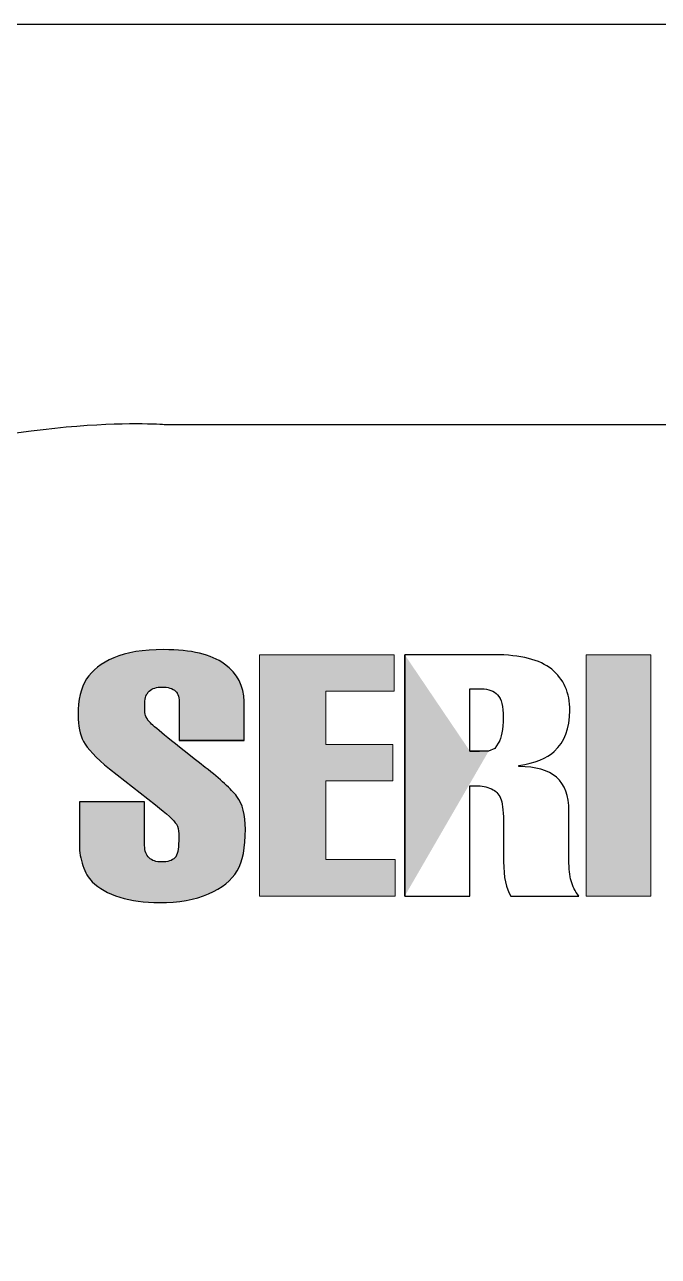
# Model space of a CAD drawing. Header units: millimetres. Extents: x -180913 to 13185, y -18310 to 9270.
# Drawn here: x 5891 to 5924, y 3870.4 to 3934.6 of the extents above; entities that cross this region are included whole.
import ezdxf

# ---------------------------------------------------------------- set-up
doc = ezdxf.new("R2010")
doc.units = ezdxf.units.MM
doc.header["$MEASUREMENT"] = 0
doc.layers.get('0').update_dxf_attribs({"lineweight": 25})

msp = doc.modelspace()

# ---------------------------------------------------------------- hatches: boundary and pattern name
h = msp.add_hatch(color=256)
edge = h.paths.add_edge_path()
edge.add_spline(control_points=[(5899.02, 3897.286), (5899.02, 3897.286), (5902.397, 3897.286), (5902.397, 3897.286), (5902.397, 3897.286), (5902.397, 3897.286), (5902.397, 3899.327), (5902.397, 3899.327), (5902.397, 3899.327), (5902.397, 3900.125), (5902.055, 3900.774), (5901.371, 3901.274), (5901.371, 3901.274), (5900.687, 3901.773), (5899.638, 3902.023), (5898.224, 3902.023), (5898.224, 3902.023), (5897.135, 3902.023), (5896.265, 3901.882), (5895.614, 3901.601), (5895.614, 3901.601), (5894.963, 3901.32), (5894.49, 3900.952), (5894.195, 3900.499), (5894.195, 3900.499), (5893.899, 3900.045), (5893.752, 3899.416), (5893.752, 3898.612), (5893.752, 3898.612), (5893.752, 3898.061), (5893.846, 3897.603), (5894.036, 3897.239), (5894.036, 3897.239), (5894.225, 3896.874), (5894.675, 3896.402), (5895.385, 3895.822), (5895.385, 3895.822), (5895.385, 3895.822), (5897.775, 3893.953), (5897.775, 3893.953), (5897.775, 3893.953), (5898.386, 3893.471), (5898.751, 3893.132), (5898.871, 3892.937), (5898.871, 3892.937), (5898.951, 3892.799), (5898.991, 3892.635), (5898.991, 3892.446), (5898.991, 3892.446), (5898.991, 3892.446), (5898.991, 3892.075), (5898.991, 3892.075), (5898.991, 3892.075), (5898.991, 3891.622), (5898.922, 3891.324), (5898.786, 3891.184), (5898.786, 3891.184), (5898.65, 3891.043), (5898.419, 3890.973), (5898.094, 3890.973), (5898.094, 3890.973), (5897.815, 3890.973), (5897.599, 3891.043), (5897.447, 3891.184), (5897.447, 3891.184), (5897.294, 3891.324), (5897.218, 3891.541), (5897.218, 3891.834), (5897.218, 3891.834), (5897.218, 3891.834), (5897.218, 3894.099), (5897.218, 3894.099), (5897.218, 3894.099), (5897.218, 3894.099), (5893.822, 3894.099), (5893.822, 3894.099), (5893.822, 3894.099), (5893.822, 3894.099), (5893.822, 3891.834), (5893.822, 3891.834), (5893.822, 3891.834), (5893.822, 3891.49), (5893.881, 3891.138), (5894.001, 3890.779), (5894.001, 3890.779), (5894.12, 3890.42), (5894.283, 3890.14), (5894.489, 3889.939), (5894.489, 3889.939), (5894.834, 3889.595), (5895.311, 3889.328), (5895.918, 3889.138), (5895.918, 3889.138), (5896.526, 3888.949), (5897.211, 3888.854), (5897.975, 3888.854), (5897.975, 3888.854), (5898.991, 3888.854), (5899.849, 3889.006), (5900.549, 3889.311), (5900.549, 3889.311), (5901.25, 3889.615), (5901.744, 3890.014), (5902.033, 3890.508), (5902.033, 3890.508), (5902.322, 3891.001), (5902.467, 3891.722), (5902.467, 3892.67), (5902.467, 3892.67), (5902.467, 3893.428), (5902.317, 3893.999), (5902.018, 3894.384), (5902.018, 3894.384), (5901.72, 3894.768), (5901.172, 3895.271), (5900.375, 3895.891), (5900.375, 3895.891), (5898.735, 3897.171), (5897.782, 3897.943), (5897.517, 3898.208), (5897.517, 3898.208), (5897.324, 3898.397), (5897.228, 3898.609), (5897.228, 3898.845), (5897.228, 3898.845), (5897.228, 3898.845), (5897.228, 3899.25), (5897.228, 3899.25), (5897.228, 3899.25), (5897.228, 3899.519), (5897.306, 3899.725), (5897.462, 3899.866), (5897.462, 3899.866), (5897.618, 3900.006), (5897.839, 3900.077), (5898.124, 3900.077), (5898.124, 3900.077), (5898.436, 3900.077), (5898.672, 3900.005), (5898.831, 3899.861), (5898.831, 3899.861), (5898.957, 3899.752), (5899.02, 3899.525), (5899.02, 3899.181), (5899.02, 3899.181), (5899.02, 3899.181), (5899.02, 3899.181), (5899.02, 3899.181)], knot_values=[-1, -1, -1, -1, -0.973684, -0.973684, -0.973684, -0.973684, -0.947368, -0.947368, -0.947368, -0.947368, -0.921053, -0.921053, -0.921053, -0.921053, -0.894737, -0.894737, -0.894737, -0.894737, -0.868421, -0.868421, -0.868421, -0.868421, -0.842105, -0.842105, -0.842105, -0.842105, -0.815789, -0.815789, -0.815789, -0.815789, -0.789474, -0.789474, -0.789474, -0.789474, -0.763158, -0.763158, -0.763158, -0.763158, -0.736842, -0.736842, -0.736842, -0.736842, -0.710526, -0.710526, -0.710526, -0.710526, -0.684211, -0.684211, -0.684211, -0.684211, -0.657895, -0.657895, -0.657895, -0.657895, -0.631579, -0.631579, -0.631579, -0.631579, -0.605263, -0.605263, -0.605263, -0.605263, -0.578947, -0.578947, -0.578947, -0.578947, -0.552632, -0.552632, -0.552632, -0.552632, -0.526316, -0.526316, -0.526316, -0.526316, -0.5, -0.5, -0.5, -0.5, -0.473684, -0.473684, -0.473684, -0.473684, -0.447368, -0.447368, -0.447368, -0.447368, -0.421053, -0.421053, -0.421053, -0.421053, -0.394737, -0.394737, -0.394737, -0.394737, -0.368421, -0.368421, -0.368421, -0.368421, -0.342105, -0.342105, -0.342105, -0.342105, -0.315789, -0.315789, -0.315789, -0.315789, -0.289474, -0.289474, -0.289474, -0.289474, -0.263158, -0.263158, -0.263158, -0.263158, -0.236842, -0.236842, -0.236842, -0.236842, -0.210526, -0.210526, -0.210526, -0.210526, -0.184211, -0.184211, -0.184211, -0.184211, -0.157895, -0.157895, -0.157895, -0.157895, -0.131579, -0.131579, -0.131579, -0.131579, -0.105263, -0.105263, -0.105263, -0.105263, -0.078947, -0.078947, -0.078947, -0.078947, -0.052632, -0.052632, -0.052632, -0.052632, -0.03125, -0.03125, -0.03125, -0.03125], degree=3, periodic=0)
edge.add_spline(control_points=[(5899.02, 3899.181), (5899.02, 3899.181), (5899.02, 3899.181), (5899.02, 3899.181), (5899.02, 3899.181), (5899.02, 3899.181), (5899.02, 3897.286), (5899.02, 3897.286)], knot_values=[-0.03125, -0.03125, -0.03125, -0.03125, -0.026316, -0.026316, -0.026316, -0.026316, 0, 0, 0, 0], degree=3, periodic=0)
h = msp.add_hatch(color=256)
edge = h.paths.add_edge_path()
edge.add_spline(control_points=[(5903.203, 3889.199), (5903.203, 3889.199), (5903.203, 3901.756), (5903.203, 3901.756), (5903.203, 3901.756), (5903.203, 3901.756), (5910.215, 3901.756), (5910.215, 3901.756), (5910.215, 3901.756), (5910.215, 3901.756), (5910.215, 3899.853), (5910.215, 3899.853), (5910.215, 3899.853), (5910.215, 3899.853), (5906.65, 3899.853), (5906.65, 3899.853), (5906.65, 3899.853), (5906.65, 3899.853), (5906.65, 3897.079), (5906.65, 3897.079), (5906.65, 3897.079), (5906.65, 3897.079), (5910.145, 3897.079), (5910.145, 3897.079), (5910.145, 3897.079), (5910.145, 3897.079), (5910.145, 3895.202), (5910.145, 3895.202), (5910.145, 3895.202), (5910.145, 3895.202), (5906.65, 3895.202), (5906.65, 3895.202), (5906.65, 3895.202), (5906.65, 3895.202), (5906.65, 3891.093), (5906.65, 3891.093), (5906.65, 3891.093), (5906.65, 3891.093), (5910.265, 3891.093), (5910.265, 3891.093), (5910.265, 3891.093), (5910.265, 3891.093), (5910.265, 3889.199), (5910.265, 3889.199), (5910.265, 3889.199), (5910.265, 3889.199), (5903.203, 3889.199), (5903.203, 3889.199)], knot_values=[0, 0, 0, 0, 0.083333, 0.083333, 0.083333, 0.083333, 0.166667, 0.166667, 0.166667, 0.166667, 0.25, 0.25, 0.25, 0.25, 0.333333, 0.333333, 0.333333, 0.333333, 0.416667, 0.416667, 0.416667, 0.416667, 0.5, 0.5, 0.5, 0.5, 0.583333, 0.583333, 0.583333, 0.583333, 0.666667, 0.666667, 0.666667, 0.666667, 0.75, 0.75, 0.75, 0.75, 0.833333, 0.833333, 0.833333, 0.833333, 0.916667, 0.916667, 0.916667, 0.916667, 1, 1, 1, 1], degree=3, periodic=1)
h = msp.add_hatch(color=256)
edge = h.paths.add_edge_path()
edge.add_spline(control_points=[(5910.763, 3901.756), (5910.763, 3901.756), (5915.434, 3901.756), (5915.434, 3901.756), (5915.434, 3901.756), (5915.434, 3901.756), (5915.434, 3901.756), (5915.434, 3901.756), (5915.434, 3901.756), (5916.795, 3901.756), (5917.79, 3901.503), (5918.417, 3900.998), (5918.417, 3900.998), (5919.044, 3900.493), (5919.358, 3899.778), (5919.358, 3898.854), (5919.358, 3898.854), (5919.358, 3897.929), (5919.089, 3897.22), (5918.551, 3896.726), (5918.551, 3896.726), (5918.166, 3896.37), (5917.552, 3896.126), (5916.709, 3895.994), (5916.709, 3895.994), (5916.709, 3895.994), (5916.709, 3895.934), (5916.709, 3895.934), (5916.709, 3895.934), (5917.579, 3895.94), (5918.229, 3895.756), (5918.661, 3895.383), (5918.661, 3895.383), (5919.093, 3895.009), (5919.308, 3894.424), (5919.308, 3893.626), (5919.308, 3893.626), (5919.308, 3893.626), (5919.308, 3891.076), (5919.308, 3891.076), (5919.308, 3891.076), (5919.308, 3890.623), (5919.348, 3890.258), (5919.428, 3889.982), (5919.428, 3889.982), (5919.508, 3889.707), (5919.64, 3889.446), (5919.826, 3889.199), (5919.826, 3889.199), (5919.826, 3889.199), (5916.291, 3889.199), (5916.291, 3889.199), (5916.291, 3889.199), (5916.038, 3889.578), (5915.912, 3890.178), (5915.912, 3890.999), (5915.912, 3890.999), (5915.912, 3890.999), (5915.912, 3892.885), (5915.912, 3892.885), (5915.912, 3892.885), (5915.905, 3893.522), (5915.862, 3893.962), (5915.783, 3894.203), (5915.783, 3894.203), (5915.696, 3894.45), (5915.56, 3894.625), (5915.374, 3894.728), (5915.374, 3894.728), (5915.122, 3894.866), (5914.86, 3894.935), (5914.588, 3894.935), (5914.588, 3894.935), (5914.588, 3894.935), (5914.159, 3894.935), (5914.159, 3894.935), (5914.159, 3894.935), (5914.159, 3894.935), (5914.159, 3889.199), (5914.159, 3889.199), (5914.159, 3889.199), (5914.159, 3889.199), (5910.763, 3889.199), (5910.763, 3889.199), (5910.763, 3889.199), (5910.763, 3889.199), (5910.763, 3901.756), (5910.763, 3901.756)], knot_values=[0, 0, 0, 0, 0.045455, 0.045455, 0.045455, 0.045455, 0.090909, 0.090909, 0.090909, 0.090909, 0.136364, 0.136364, 0.136364, 0.136364, 0.181818, 0.181818, 0.181818, 0.181818, 0.227273, 0.227273, 0.227273, 0.227273, 0.272727, 0.272727, 0.272727, 0.272727, 0.318182, 0.318182, 0.318182, 0.318182, 0.363636, 0.363636, 0.363636, 0.363636, 0.409091, 0.409091, 0.409091, 0.409091, 0.454545, 0.454545, 0.454545, 0.454545, 0.5, 0.5, 0.5, 0.5, 0.545455, 0.545455, 0.545455, 0.545455, 0.590909, 0.590909, 0.590909, 0.590909, 0.636364, 0.636364, 0.636364, 0.636364, 0.681818, 0.681818, 0.681818, 0.681818, 0.727273, 0.727273, 0.727273, 0.727273, 0.772727, 0.772727, 0.772727, 0.772727, 0.818182, 0.818182, 0.818182, 0.818182, 0.863636, 0.863636, 0.863636, 0.863636, 0.909091, 0.909091, 0.909091, 0.909091, 0.954545, 0.954545, 0.954545, 0.954545, 1, 1, 1, 1], degree=3, periodic=0)
edge = h.paths.add_edge_path(flags=0)
edge.add_spline(control_points=[(5915.129, 3896.735), (5915.129, 3896.735), (5915.452, 3896.874), (5915.452, 3896.874), (5915.452, 3896.874), (5915.452, 3896.874), (5915.628, 3897.153), (5915.628, 3897.153), (5915.628, 3897.153), (5915.804, 3897.431), (5915.892, 3897.874), (5915.892, 3898.483), (5915.892, 3898.483), (5915.892, 3899.063), (5915.794, 3899.458), (5915.599, 3899.667), (5915.599, 3899.667), (5915.402, 3899.877), (5915.129, 3899.982), (5914.777, 3899.982), (5914.777, 3899.982), (5914.777, 3899.982), (5914.159, 3899.982), (5914.159, 3899.982), (5914.159, 3899.982), (5914.159, 3899.982), (5914.159, 3896.735), (5914.159, 3896.735), (5914.159, 3896.735), (5914.159, 3896.735), (5915.129, 3896.735), (5915.129, 3896.735)], knot_values=[0, 0, 0, 0, 0.125, 0.125, 0.125, 0.125, 0.25, 0.25, 0.25, 0.25, 0.375, 0.375, 0.375, 0.375, 0.5, 0.5, 0.5, 0.5, 0.625, 0.625, 0.625, 0.625, 0.75, 0.75, 0.75, 0.75, 0.875, 0.875, 0.875, 0.875, 1, 1, 1, 1], degree=3, periodic=0)
edge = h.paths.add_edge_path(flags=16)
edge.add_spline(control_points=[(5910.763, 3901.756), (5910.763, 3901.756), (5915.434, 3901.756), (5915.434, 3901.756), (5915.434, 3901.756), (5915.434, 3901.756), (5915.434, 3901.756), (5915.434, 3901.756), (5915.434, 3901.756), (5916.795, 3901.756), (5917.79, 3901.503), (5918.417, 3900.998), (5918.417, 3900.998), (5919.044, 3900.493), (5919.358, 3899.778), (5919.358, 3898.854), (5919.358, 3898.854), (5919.358, 3897.929), (5919.089, 3897.22), (5918.551, 3896.726), (5918.551, 3896.726), (5918.166, 3896.37), (5917.552, 3896.126), (5916.709, 3895.994), (5916.709, 3895.994), (5916.709, 3895.994), (5916.709, 3895.934), (5916.709, 3895.934), (5916.709, 3895.934), (5917.579, 3895.94), (5918.229, 3895.756), (5918.661, 3895.383), (5918.661, 3895.383), (5919.093, 3895.009), (5919.308, 3894.424), (5919.308, 3893.626), (5919.308, 3893.626), (5919.308, 3893.626), (5919.308, 3891.076), (5919.308, 3891.076), (5919.308, 3891.076), (5919.308, 3890.623), (5919.348, 3890.258), (5919.428, 3889.982), (5919.428, 3889.982), (5919.508, 3889.707), (5919.64, 3889.446), (5919.826, 3889.199), (5919.826, 3889.199), (5919.826, 3889.199), (5916.291, 3889.199), (5916.291, 3889.199), (5916.291, 3889.199), (5916.038, 3889.578), (5915.912, 3890.178), (5915.912, 3890.999), (5915.912, 3890.999), (5915.912, 3890.999), (5915.912, 3892.885), (5915.912, 3892.885), (5915.912, 3892.885), (5915.905, 3893.522), (5915.862, 3893.962), (5915.783, 3894.203), (5915.783, 3894.203), (5915.696, 3894.45), (5915.56, 3894.625), (5915.374, 3894.728), (5915.374, 3894.728), (5915.122, 3894.866), (5914.86, 3894.935), (5914.588, 3894.935), (5914.588, 3894.935), (5914.588, 3894.935), (5914.159, 3894.935), (5914.159, 3894.935), (5914.159, 3894.935), (5914.159, 3894.935), (5914.159, 3889.199), (5914.159, 3889.199), (5914.159, 3889.199), (5914.159, 3889.199), (5910.763, 3889.199), (5910.763, 3889.199)], knot_values=[0, 0, 0, 0, 0.047619, 0.047619, 0.047619, 0.047619, 0.095238, 0.095238, 0.095238, 0.095238, 0.142857, 0.142857, 0.142857, 0.142857, 0.190476, 0.190476, 0.190476, 0.190476, 0.238095, 0.238095, 0.238095, 0.238095, 0.285714, 0.285714, 0.285714, 0.285714, 0.333333, 0.333333, 0.333333, 0.333333, 0.380952, 0.380952, 0.380952, 0.380952, 0.428571, 0.428571, 0.428571, 0.428571, 0.47619, 0.47619, 0.47619, 0.47619, 0.52381, 0.52381, 0.52381, 0.52381, 0.571429, 0.571429, 0.571429, 0.571429, 0.619048, 0.619048, 0.619048, 0.619048, 0.666667, 0.666667, 0.666667, 0.666667, 0.714286, 0.714286, 0.714286, 0.714286, 0.761905, 0.761905, 0.761905, 0.761905, 0.809524, 0.809524, 0.809524, 0.809524, 0.857143, 0.857143, 0.857143, 0.857143, 0.904762, 0.904762, 0.904762, 0.904762, 0.952381, 0.952381, 0.952381, 0.952381, 1, 1, 1, 1], degree=3, periodic=0)
edge.add_spline(control_points=[(5915.129, 3896.735), (5915.129, 3896.735), (5915.452, 3896.874), (5915.452, 3896.874), (5915.452, 3896.874), (5915.452, 3896.874), (5915.628, 3897.153), (5915.628, 3897.153), (5915.628, 3897.153), (5915.804, 3897.431), (5915.892, 3897.874), (5915.892, 3898.483), (5915.892, 3898.483), (5915.892, 3899.063), (5915.794, 3899.458), (5915.599, 3899.667), (5915.599, 3899.667), (5915.402, 3899.877), (5915.129, 3899.982), (5914.777, 3899.982), (5914.777, 3899.982), (5914.777, 3899.982), (5914.159, 3899.982), (5914.159, 3899.982), (5914.159, 3899.982), (5914.159, 3899.982), (5914.159, 3896.735), (5914.159, 3896.735)], knot_values=[0, 0, 0, 0, 0.142857, 0.142857, 0.142857, 0.142857, 0.285714, 0.285714, 0.285714, 0.285714, 0.428571, 0.428571, 0.428571, 0.428571, 0.571429, 0.571429, 0.571429, 0.571429, 0.714286, 0.714286, 0.714286, 0.714286, 0.857143, 0.857143, 0.857143, 0.857143, 1, 1, 1, 1], degree=3, periodic=0)
h = msp.add_hatch(color=256)
edge = h.paths.add_edge_path()
edge.add_spline(control_points=[(5920.205, 3889.199), (5920.205, 3889.199), (5920.205, 3901.756), (5920.205, 3901.756), (5920.205, 3901.756), (5920.205, 3901.756), (5923.581, 3901.756), (5923.581, 3901.756), (5923.581, 3901.756), (5923.581, 3901.756), (5923.581, 3889.199), (5923.581, 3889.199), (5923.581, 3889.199), (5923.581, 3889.199), (5920.205, 3889.199), (5920.205, 3889.199)], knot_values=[0, 0, 0, 0, 0.25, 0.25, 0.25, 0.25, 0.5, 0.5, 0.5, 0.5, 0.75, 0.75, 0.75, 0.75, 1, 1, 1, 1], degree=3, periodic=1)

# ---------------------------------------------------------------- linework, layer by layer
msp.add_lwpolyline([(5707.308, 3714.554), (6457.308, 3714.554), (6457.308, 3934.554), (5707.308, 3934.554), (5707.308, 3714.554)], close=True)
at = {"color": 0}
msp.add_open_spline([(6154.85, 3934.554), (6154.85, 3934.554), (6147.936, 3913.725), (6105.09, 3913.725), (6105.09, 3913.725), (6105.09, 3913.725), (5898.318, 3913.725), (5898.318, 3913.725)], degree=3, knots=[0.1428571, 0.1428571, 0.1428571, 0.1428571, 0.2857143, 0.2857143, 0.2857143, 0.2857143, 0.4285714, 0.4285714, 0.4285714, 0.4285714], dxfattribs=at)
msp.add_open_spline([(5898.318, 3913.725), (5898.318, 3913.725), (5870.625, 3916.102), (5851.345, 3887.074)], degree=3, dxfattribs=at)
at = {"lineweight": 5}
for points, knots in [([(5899.02, 3897.286), (5899.02, 3897.286), (5899.02, 3899.181), (5899.02, 3899.181), (5899.02, 3899.181), (5899.02, 3899.181), (5899.02, 3899.181), (5899.02, 3899.181), (5899.02, 3899.181), (5899.02, 3899.525), (5898.957, 3899.752), (5898.831, 3899.861), (5898.831, 3899.861), (5898.672, 3900.005), (5898.436, 3900.077), (5898.124, 3900.077), (5898.124, 3900.077), (5897.839, 3900.077), (5897.618, 3900.006), (5897.462, 3899.866), (5897.462, 3899.866), (5897.306, 3899.725), (5897.228, 3899.519), (5897.228, 3899.25), (5897.228, 3899.25), (5897.228, 3899.25), (5897.228, 3898.845), (5897.228, 3898.845), (5897.228, 3898.845), (5897.228, 3898.609), (5897.324, 3898.397), (5897.517, 3898.208), (5897.517, 3898.208), (5897.782, 3897.943), (5898.735, 3897.171), (5900.375, 3895.891), (5900.375, 3895.891), (5901.172, 3895.271), (5901.72, 3894.768), (5902.018, 3894.384), (5902.018, 3894.384), (5902.317, 3893.999), (5902.467, 3893.428), (5902.467, 3892.67), (5902.467, 3892.67), (5902.467, 3891.722), (5902.322, 3891.001), (5902.033, 3890.508), (5902.033, 3890.508), (5901.744, 3890.014), (5901.25, 3889.615), (5900.549, 3889.311), (5900.549, 3889.311), (5899.849, 3889.006), (5898.991, 3888.854), (5897.975, 3888.854), (5897.975, 3888.854), (5897.211, 3888.854), (5896.526, 3888.949), (5895.918, 3889.138), (5895.918, 3889.138), (5895.311, 3889.328), (5894.834, 3889.595), (5894.489, 3889.939), (5894.489, 3889.939), (5894.283, 3890.14), (5894.12, 3890.42), (5894.001, 3890.779), (5894.001, 3890.779), (5893.881, 3891.138), (5893.822, 3891.49), (5893.822, 3891.834), (5893.822, 3891.834), (5893.822, 3891.834), (5893.822, 3894.099), (5893.822, 3894.099), (5893.822, 3894.099), (5893.822, 3894.099), (5897.218, 3894.099), (5897.218, 3894.099), (5897.218, 3894.099), (5897.218, 3894.099), (5897.218, 3891.834), (5897.218, 3891.834), (5897.218, 3891.834), (5897.218, 3891.541), (5897.294, 3891.324), (5897.447, 3891.184), (5897.447, 3891.184), (5897.599, 3891.043), (5897.815, 3890.973), (5898.094, 3890.973), (5898.094, 3890.973), (5898.419, 3890.973), (5898.65, 3891.043), (5898.786, 3891.184), (5898.786, 3891.184), (5898.922, 3891.324), (5898.991, 3891.622), (5898.991, 3892.075), (5898.991, 3892.075), (5898.991, 3892.075), (5898.991, 3892.446), (5898.991, 3892.446), (5898.991, 3892.446), (5898.991, 3892.635), (5898.951, 3892.799), (5898.871, 3892.937), (5898.871, 3892.937), (5898.751, 3893.132), (5898.386, 3893.471), (5897.775, 3893.953), (5897.775, 3893.953), (5897.775, 3893.953), (5895.385, 3895.822), (5895.385, 3895.822), (5895.385, 3895.822), (5894.675, 3896.402), (5894.225, 3896.874), (5894.036, 3897.239), (5894.036, 3897.239), (5893.846, 3897.603), (5893.752, 3898.061), (5893.752, 3898.612), (5893.752, 3898.612), (5893.752, 3899.416), (5893.899, 3900.045), (5894.195, 3900.499), (5894.195, 3900.499), (5894.49, 3900.952), (5894.963, 3901.32), (5895.614, 3901.601), (5895.614, 3901.601), (5896.265, 3901.882), (5897.135, 3902.023), (5898.224, 3902.023), (5898.224, 3902.023), (5899.638, 3902.023), (5900.687, 3901.773), (5901.371, 3901.274), (5901.371, 3901.274), (5902.055, 3900.774), (5902.397, 3900.125), (5902.397, 3899.327), (5902.397, 3899.327), (5902.397, 3899.327), (5902.397, 3897.286), (5902.397, 3897.286)], [0, 0, 0, 0, 0.027027, 0.027027, 0.027027, 0.027027, 0.054054, 0.054054, 0.054054, 0.054054, 0.081081, 0.081081, 0.081081, 0.081081, 0.108108, 0.108108, 0.108108, 0.108108, 0.135135, 0.135135, 0.135135, 0.135135, 0.162162, 0.162162, 0.162162, 0.162162, 0.189189, 0.189189, 0.189189, 0.189189, 0.216216, 0.216216, 0.216216, 0.216216, 0.243243, 0.243243, 0.243243, 0.243243, 0.27027, 0.27027, 0.27027, 0.27027, 0.297297, 0.297297, 0.297297, 0.297297, 0.324324, 0.324324, 0.324324, 0.324324, 0.351351, 0.351351, 0.351351, 0.351351, 0.378378, 0.378378, 0.378378, 0.378378, 0.405405, 0.405405, 0.405405, 0.405405, 0.432432, 0.432432, 0.432432, 0.432432, 0.459459, 0.459459, 0.459459, 0.459459, 0.486486, 0.486486, 0.486486, 0.486486, 0.513514, 0.513514, 0.513514, 0.513514, 0.540541, 0.540541, 0.540541, 0.540541, 0.567568, 0.567568, 0.567568, 0.567568, 0.594595, 0.594595, 0.594595, 0.594595, 0.621622, 0.621622, 0.621622, 0.621622, 0.648649, 0.648649, 0.648649, 0.648649, 0.675676, 0.675676, 0.675676, 0.675676, 0.702703, 0.702703, 0.702703, 0.702703, 0.72973, 0.72973, 0.72973, 0.72973, 0.756757, 0.756757, 0.756757, 0.756757, 0.783784, 0.783784, 0.783784, 0.783784, 0.810811, 0.810811, 0.810811, 0.810811, 0.837838, 0.837838, 0.837838, 0.837838, 0.864865, 0.864865, 0.864865, 0.864865, 0.891892, 0.891892, 0.891892, 0.891892, 0.918919, 0.918919, 0.918919, 0.918919, 0.945946, 0.945946, 0.945946, 0.945946, 0.972973, 0.972973, 0.972973, 0.972973, 1, 1, 1, 1]), ([(5903.203, 3889.199), (5903.203, 3889.199), (5903.203, 3901.756), (5903.203, 3901.756), (5903.203, 3901.756), (5903.203, 3901.756), (5910.215, 3901.756), (5910.215, 3901.756), (5910.215, 3901.756), (5910.215, 3901.756), (5910.215, 3899.853), (5910.215, 3899.853), (5910.215, 3899.853), (5910.215, 3899.853), (5906.65, 3899.853), (5906.65, 3899.853), (5906.65, 3899.853), (5906.65, 3899.853), (5906.65, 3897.079), (5906.65, 3897.079), (5906.65, 3897.079), (5906.65, 3897.079), (5910.145, 3897.079), (5910.145, 3897.079), (5910.145, 3897.079), (5910.145, 3897.079), (5910.145, 3895.202), (5910.145, 3895.202), (5910.145, 3895.202), (5910.145, 3895.202), (5906.65, 3895.202), (5906.65, 3895.202), (5906.65, 3895.202), (5906.65, 3895.202), (5906.65, 3891.093), (5906.65, 3891.093), (5906.65, 3891.093), (5906.65, 3891.093), (5910.265, 3891.093), (5910.265, 3891.093), (5910.265, 3891.093), (5910.265, 3891.093), (5910.265, 3889.199), (5910.265, 3889.199), (5910.265, 3889.199), (5910.265, 3889.199), (5903.203, 3889.199), (5903.203, 3889.199)], [0, 0, 0, 0, 0.083333, 0.083333, 0.083333, 0.083333, 0.166667, 0.166667, 0.166667, 0.166667, 0.25, 0.25, 0.25, 0.25, 0.333333, 0.333333, 0.333333, 0.333333, 0.416667, 0.416667, 0.416667, 0.416667, 0.5, 0.5, 0.5, 0.5, 0.583333, 0.583333, 0.583333, 0.583333, 0.666667, 0.666667, 0.666667, 0.666667, 0.75, 0.75, 0.75, 0.75, 0.833333, 0.833333, 0.833333, 0.833333, 0.916667, 0.916667, 0.916667, 0.916667, 1, 1, 1, 1]), ([(5910.763, 3901.756), (5910.763, 3901.756), (5915.434, 3901.756), (5915.434, 3901.756), (5915.434, 3901.756), (5915.434, 3901.756), (5915.434, 3901.756), (5915.434, 3901.756), (5915.434, 3901.756), (5916.795, 3901.756), (5917.79, 3901.503), (5918.417, 3900.998), (5918.417, 3900.998), (5919.044, 3900.493), (5919.358, 3899.778), (5919.358, 3898.854), (5919.358, 3898.854), (5919.358, 3897.929), (5919.089, 3897.22), (5918.551, 3896.726), (5918.551, 3896.726), (5918.166, 3896.37), (5917.552, 3896.126), (5916.709, 3895.994), (5916.709, 3895.994), (5916.709, 3895.994), (5916.709, 3895.934), (5916.709, 3895.934), (5916.709, 3895.934), (5917.579, 3895.94), (5918.229, 3895.756), (5918.661, 3895.383), (5918.661, 3895.383), (5919.093, 3895.009), (5919.308, 3894.424), (5919.308, 3893.626), (5919.308, 3893.626), (5919.308, 3893.626), (5919.308, 3891.076), (5919.308, 3891.076), (5919.308, 3891.076), (5919.308, 3890.623), (5919.348, 3890.258), (5919.428, 3889.982), (5919.428, 3889.982), (5919.508, 3889.707), (5919.64, 3889.446), (5919.826, 3889.199), (5919.826, 3889.199), (5919.826, 3889.199), (5916.291, 3889.199), (5916.291, 3889.199), (5916.291, 3889.199), (5916.038, 3889.578), (5915.912, 3890.178), (5915.912, 3890.999), (5915.912, 3890.999), (5915.912, 3890.999), (5915.912, 3892.885), (5915.912, 3892.885), (5915.912, 3892.885), (5915.905, 3893.522), (5915.862, 3893.962), (5915.783, 3894.203), (5915.783, 3894.203), (5915.696, 3894.45), (5915.56, 3894.625), (5915.374, 3894.728), (5915.374, 3894.728), (5915.122, 3894.866), (5914.86, 3894.935), (5914.588, 3894.935), (5914.588, 3894.935), (5914.588, 3894.935), (5914.159, 3894.935), (5914.159, 3894.935), (5914.159, 3894.935), (5914.159, 3894.935), (5914.159, 3889.199), (5914.159, 3889.199), (5914.159, 3889.199), (5914.159, 3889.199), (5910.763, 3889.199), (5910.763, 3889.199)], [0, 0, 0, 0, 0.047619, 0.047619, 0.047619, 0.047619, 0.095238, 0.095238, 0.095238, 0.095238, 0.142857, 0.142857, 0.142857, 0.142857, 0.190476, 0.190476, 0.190476, 0.190476, 0.238095, 0.238095, 0.238095, 0.238095, 0.285714, 0.285714, 0.285714, 0.285714, 0.333333, 0.333333, 0.333333, 0.333333, 0.380952, 0.380952, 0.380952, 0.380952, 0.428571, 0.428571, 0.428571, 0.428571, 0.47619, 0.47619, 0.47619, 0.47619, 0.52381, 0.52381, 0.52381, 0.52381, 0.571429, 0.571429, 0.571429, 0.571429, 0.619048, 0.619048, 0.619048, 0.619048, 0.666667, 0.666667, 0.666667, 0.666667, 0.714286, 0.714286, 0.714286, 0.714286, 0.761905, 0.761905, 0.761905, 0.761905, 0.809524, 0.809524, 0.809524, 0.809524, 0.857143, 0.857143, 0.857143, 0.857143, 0.904762, 0.904762, 0.904762, 0.904762, 0.952381, 0.952381, 0.952381, 0.952381, 1, 1, 1, 1]), ([(5920.205, 3889.199), (5920.205, 3889.199), (5920.205, 3901.756), (5920.205, 3901.756), (5920.205, 3901.756), (5920.205, 3901.756), (5923.581, 3901.756), (5923.581, 3901.756), (5923.581, 3901.756), (5923.581, 3901.756), (5923.581, 3889.199), (5923.581, 3889.199), (5923.581, 3889.199), (5923.581, 3889.199), (5920.205, 3889.199), (5920.205, 3889.199)], [0, 0, 0, 0, 0.25, 0.25, 0.25, 0.25, 0.5, 0.5, 0.5, 0.5, 0.75, 0.75, 0.75, 0.75, 1, 1, 1, 1]), ([(5915.129, 3896.735), (5915.129, 3896.735), (5915.452, 3896.874), (5915.452, 3896.874), (5915.452, 3896.874), (5915.452, 3896.874), (5915.628, 3897.153), (5915.628, 3897.153), (5915.628, 3897.153), (5915.804, 3897.431), (5915.892, 3897.874), (5915.892, 3898.483), (5915.892, 3898.483), (5915.892, 3899.063), (5915.794, 3899.458), (5915.599, 3899.667), (5915.599, 3899.667), (5915.402, 3899.877), (5915.129, 3899.982), (5914.777, 3899.982), (5914.777, 3899.982), (5914.777, 3899.982), (5914.159, 3899.982), (5914.159, 3899.982), (5914.159, 3899.982), (5914.159, 3899.982), (5914.159, 3896.735), (5914.159, 3896.735)], [0, 0, 0, 0, 0.142857, 0.142857, 0.142857, 0.142857, 0.285714, 0.285714, 0.285714, 0.285714, 0.428571, 0.428571, 0.428571, 0.428571, 0.571429, 0.571429, 0.571429, 0.571429, 0.714286, 0.714286, 0.714286, 0.714286, 0.857143, 0.857143, 0.857143, 0.857143, 1, 1, 1, 1])]:
    msp.add_open_spline(points, degree=3, knots=knots, dxfattribs=at)
for points, knots in [([(5899.02, 3897.286), (5899.02, 3897.286), (5899.02, 3899.181), (5899.02, 3899.181), (5899.02, 3899.181), (5899.02, 3899.181), (5899.02, 3899.181), (5899.02, 3899.181), (5899.02, 3899.181), (5899.02, 3899.525), (5898.957, 3899.752), (5898.831, 3899.861), (5898.831, 3899.861), (5898.672, 3900.005), (5898.436, 3900.077), (5898.124, 3900.077), (5898.124, 3900.077), (5897.839, 3900.077), (5897.618, 3900.006), (5897.462, 3899.866), (5897.462, 3899.866), (5897.306, 3899.725), (5897.228, 3899.519), (5897.228, 3899.25), (5897.228, 3899.25), (5897.228, 3899.25), (5897.228, 3898.845), (5897.228, 3898.845), (5897.228, 3898.845), (5897.228, 3898.609), (5897.324, 3898.397), (5897.517, 3898.208), (5897.517, 3898.208), (5897.782, 3897.943), (5898.735, 3897.171), (5900.375, 3895.891), (5900.375, 3895.891), (5901.172, 3895.271), (5901.72, 3894.768), (5902.018, 3894.384), (5902.018, 3894.384), (5902.317, 3893.999), (5902.467, 3893.428), (5902.467, 3892.67), (5902.467, 3892.67), (5902.467, 3891.722), (5902.322, 3891.001), (5902.033, 3890.508), (5902.033, 3890.508), (5901.744, 3890.014), (5901.25, 3889.615), (5900.549, 3889.311), (5900.549, 3889.311), (5899.849, 3889.006), (5898.991, 3888.854), (5897.975, 3888.854), (5897.975, 3888.854), (5897.211, 3888.854), (5896.526, 3888.949), (5895.918, 3889.138), (5895.918, 3889.138), (5895.311, 3889.328), (5894.834, 3889.595), (5894.489, 3889.939), (5894.489, 3889.939), (5894.283, 3890.14), (5894.12, 3890.42), (5894.001, 3890.779), (5894.001, 3890.779), (5893.881, 3891.138), (5893.822, 3891.49), (5893.822, 3891.834), (5893.822, 3891.834), (5893.822, 3891.834), (5893.822, 3894.099), (5893.822, 3894.099), (5893.822, 3894.099), (5893.822, 3894.099), (5897.218, 3894.099), (5897.218, 3894.099), (5897.218, 3894.099), (5897.218, 3894.099), (5897.218, 3891.834), (5897.218, 3891.834), (5897.218, 3891.834), (5897.218, 3891.541), (5897.294, 3891.324), (5897.447, 3891.184), (5897.447, 3891.184), (5897.599, 3891.043), (5897.815, 3890.973), (5898.094, 3890.973), (5898.094, 3890.973), (5898.419, 3890.973), (5898.65, 3891.043), (5898.786, 3891.184), (5898.786, 3891.184), (5898.922, 3891.324), (5898.991, 3891.622), (5898.991, 3892.075), (5898.991, 3892.075), (5898.991, 3892.075), (5898.991, 3892.446), (5898.991, 3892.446), (5898.991, 3892.446), (5898.991, 3892.635), (5898.951, 3892.799), (5898.871, 3892.937), (5898.871, 3892.937), (5898.751, 3893.132), (5898.386, 3893.471), (5897.775, 3893.953), (5897.775, 3893.953), (5897.775, 3893.953), (5895.385, 3895.822), (5895.385, 3895.822), (5895.385, 3895.822), (5894.675, 3896.402), (5894.225, 3896.874), (5894.036, 3897.239), (5894.036, 3897.239), (5893.846, 3897.603), (5893.752, 3898.061), (5893.752, 3898.612), (5893.752, 3898.612), (5893.752, 3899.416), (5893.899, 3900.045), (5894.195, 3900.499), (5894.195, 3900.499), (5894.49, 3900.952), (5894.963, 3901.32), (5895.614, 3901.601), (5895.614, 3901.601), (5896.265, 3901.882), (5897.135, 3902.023), (5898.224, 3902.023), (5898.224, 3902.023), (5899.638, 3902.023), (5900.687, 3901.773), (5901.371, 3901.274), (5901.371, 3901.274), (5902.055, 3900.774), (5902.397, 3900.125), (5902.397, 3899.327), (5902.397, 3899.327), (5902.397, 3899.327), (5902.397, 3897.286), (5902.397, 3897.286), (5902.397, 3897.286), (5902.397, 3897.286), (5899.02, 3897.286), (5899.02, 3897.286)], [0, 0, 0, 0, 0.026316, 0.026316, 0.026316, 0.026316, 0.052632, 0.052632, 0.052632, 0.052632, 0.078947, 0.078947, 0.078947, 0.078947, 0.105263, 0.105263, 0.105263, 0.105263, 0.131579, 0.131579, 0.131579, 0.131579, 0.157895, 0.157895, 0.157895, 0.157895, 0.184211, 0.184211, 0.184211, 0.184211, 0.210526, 0.210526, 0.210526, 0.210526, 0.236842, 0.236842, 0.236842, 0.236842, 0.263158, 0.263158, 0.263158, 0.263158, 0.289474, 0.289474, 0.289474, 0.289474, 0.315789, 0.315789, 0.315789, 0.315789, 0.342105, 0.342105, 0.342105, 0.342105, 0.368421, 0.368421, 0.368421, 0.368421, 0.394737, 0.394737, 0.394737, 0.394737, 0.421053, 0.421053, 0.421053, 0.421053, 0.447368, 0.447368, 0.447368, 0.447368, 0.473684, 0.473684, 0.473684, 0.473684, 0.5, 0.5, 0.5, 0.5, 0.526316, 0.526316, 0.526316, 0.526316, 0.552632, 0.552632, 0.552632, 0.552632, 0.578947, 0.578947, 0.578947, 0.578947, 0.605263, 0.605263, 0.605263, 0.605263, 0.631579, 0.631579, 0.631579, 0.631579, 0.657895, 0.657895, 0.657895, 0.657895, 0.684211, 0.684211, 0.684211, 0.684211, 0.710526, 0.710526, 0.710526, 0.710526, 0.736842, 0.736842, 0.736842, 0.736842, 0.763158, 0.763158, 0.763158, 0.763158, 0.789474, 0.789474, 0.789474, 0.789474, 0.815789, 0.815789, 0.815789, 0.815789, 0.842105, 0.842105, 0.842105, 0.842105, 0.868421, 0.868421, 0.868421, 0.868421, 0.894737, 0.894737, 0.894737, 0.894737, 0.921053, 0.921053, 0.921053, 0.921053, 0.947368, 0.947368, 0.947368, 0.947368, 0.973684, 0.973684, 0.973684, 0.973684, 1, 1, 1, 1]), ([(5910.763, 3901.756), (5910.763, 3901.756), (5915.434, 3901.756), (5915.434, 3901.756), (5915.434, 3901.756), (5915.434, 3901.756), (5915.434, 3901.756), (5915.434, 3901.756), (5915.434, 3901.756), (5916.795, 3901.756), (5917.79, 3901.503), (5918.417, 3900.998), (5918.417, 3900.998), (5919.044, 3900.493), (5919.358, 3899.778), (5919.358, 3898.854), (5919.358, 3898.854), (5919.358, 3897.929), (5919.089, 3897.22), (5918.551, 3896.726), (5918.551, 3896.726), (5918.166, 3896.37), (5917.552, 3896.126), (5916.709, 3895.994), (5916.709, 3895.994), (5916.709, 3895.994), (5916.709, 3895.934), (5916.709, 3895.934), (5916.709, 3895.934), (5917.579, 3895.94), (5918.229, 3895.756), (5918.661, 3895.383), (5918.661, 3895.383), (5919.093, 3895.009), (5919.308, 3894.424), (5919.308, 3893.626), (5919.308, 3893.626), (5919.308, 3893.626), (5919.308, 3891.076), (5919.308, 3891.076), (5919.308, 3891.076), (5919.308, 3890.623), (5919.348, 3890.258), (5919.428, 3889.982), (5919.428, 3889.982), (5919.508, 3889.707), (5919.64, 3889.446), (5919.826, 3889.199), (5919.826, 3889.199), (5919.826, 3889.199), (5916.291, 3889.199), (5916.291, 3889.199), (5916.291, 3889.199), (5916.038, 3889.578), (5915.912, 3890.178), (5915.912, 3890.999), (5915.912, 3890.999), (5915.912, 3890.999), (5915.912, 3892.885), (5915.912, 3892.885), (5915.912, 3892.885), (5915.905, 3893.522), (5915.862, 3893.962), (5915.783, 3894.203), (5915.783, 3894.203), (5915.696, 3894.45), (5915.56, 3894.625), (5915.374, 3894.728), (5915.374, 3894.728), (5915.122, 3894.866), (5914.86, 3894.935), (5914.588, 3894.935), (5914.588, 3894.935), (5914.588, 3894.935), (5914.159, 3894.935), (5914.159, 3894.935), (5914.159, 3894.935), (5914.159, 3894.935), (5914.159, 3889.199), (5914.159, 3889.199), (5914.159, 3889.199), (5914.159, 3889.199), (5910.763, 3889.199), (5910.763, 3889.199), (5910.763, 3889.199), (5910.763, 3889.199), (5910.763, 3901.756), (5910.763, 3901.756)], [0, 0, 0, 0, 0.045455, 0.045455, 0.045455, 0.045455, 0.090909, 0.090909, 0.090909, 0.090909, 0.136364, 0.136364, 0.136364, 0.136364, 0.181818, 0.181818, 0.181818, 0.181818, 0.227273, 0.227273, 0.227273, 0.227273, 0.272727, 0.272727, 0.272727, 0.272727, 0.318182, 0.318182, 0.318182, 0.318182, 0.363636, 0.363636, 0.363636, 0.363636, 0.409091, 0.409091, 0.409091, 0.409091, 0.454545, 0.454545, 0.454545, 0.454545, 0.5, 0.5, 0.5, 0.5, 0.545455, 0.545455, 0.545455, 0.545455, 0.590909, 0.590909, 0.590909, 0.590909, 0.636364, 0.636364, 0.636364, 0.636364, 0.681818, 0.681818, 0.681818, 0.681818, 0.727273, 0.727273, 0.727273, 0.727273, 0.772727, 0.772727, 0.772727, 0.772727, 0.818182, 0.818182, 0.818182, 0.818182, 0.863636, 0.863636, 0.863636, 0.863636, 0.909091, 0.909091, 0.909091, 0.909091, 0.954545, 0.954545, 0.954545, 0.954545, 1, 1, 1, 1]), ([(5915.129, 3896.735), (5915.129, 3896.735), (5915.452, 3896.874), (5915.452, 3896.874), (5915.452, 3896.874), (5915.452, 3896.874), (5915.628, 3897.153), (5915.628, 3897.153), (5915.628, 3897.153), (5915.804, 3897.431), (5915.892, 3897.874), (5915.892, 3898.483), (5915.892, 3898.483), (5915.892, 3899.063), (5915.794, 3899.458), (5915.599, 3899.667), (5915.599, 3899.667), (5915.402, 3899.877), (5915.129, 3899.982), (5914.777, 3899.982), (5914.777, 3899.982), (5914.777, 3899.982), (5914.159, 3899.982), (5914.159, 3899.982), (5914.159, 3899.982), (5914.159, 3899.982), (5914.159, 3896.735), (5914.159, 3896.735), (5914.159, 3896.735), (5914.159, 3896.735), (5915.129, 3896.735), (5915.129, 3896.735)], [0, 0, 0, 0, 0.125, 0.125, 0.125, 0.125, 0.25, 0.25, 0.25, 0.25, 0.375, 0.375, 0.375, 0.375, 0.5, 0.5, 0.5, 0.5, 0.625, 0.625, 0.625, 0.625, 0.75, 0.75, 0.75, 0.75, 0.875, 0.875, 0.875, 0.875, 1, 1, 1, 1])]:
    msp.add_open_spline(points, degree=3, knots=knots)
for points in [[(5910.763, 3889.199), (5910.763, 3889.199), (5910.763, 3901.756), (5910.763, 3901.756)], [(5902.397, 3897.286), (5902.397, 3897.286), (5899.02, 3897.286), (5899.02, 3897.286)], [(5914.159, 3896.735), (5914.159, 3896.735), (5914.657, 3896.735), (5914.657, 3896.735)]]:
    msp.add_open_spline(points, degree=3, dxfattribs=at)
for points in [[(5910.763, 3889.199), (5910.763, 3889.199), (5910.763, 3901.756), (5910.763, 3901.756)], [(5902.397, 3897.286), (5902.397, 3897.286), (5899.02, 3897.286), (5899.02, 3897.286)], [(5914.159, 3896.735), (5914.159, 3896.735), (5914.657, 3896.735), (5914.657, 3896.735)]]:
    msp.add_open_spline(points, degree=3)

doc.saveas('drawing.dxf')
